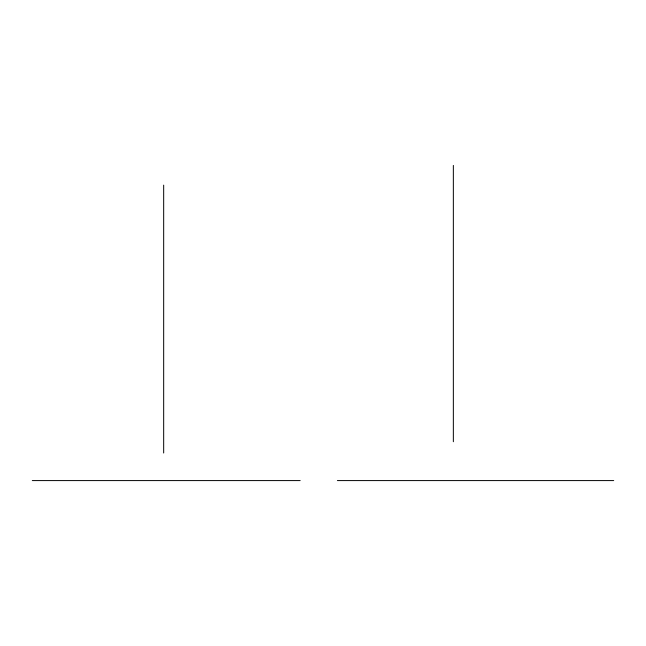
<?xml version="1.0" encoding="UTF-8"?>
<svg xmlns="http://www.w3.org/2000/svg" width="646" height="646" viewBox="0 0 646 646"><rect width="100%" height="100%" fill="white"/><g stroke="black" fill="none" stroke-linecap="round" stroke-linejoin="round"><path stroke-width="0.97" d="M32.3 480.584L300.172 480.584M337.39 480.584L613.7 480.584M453.347 165.416L453.347 441.727M163.672 185.136L163.672 453.007"/></g></svg>
